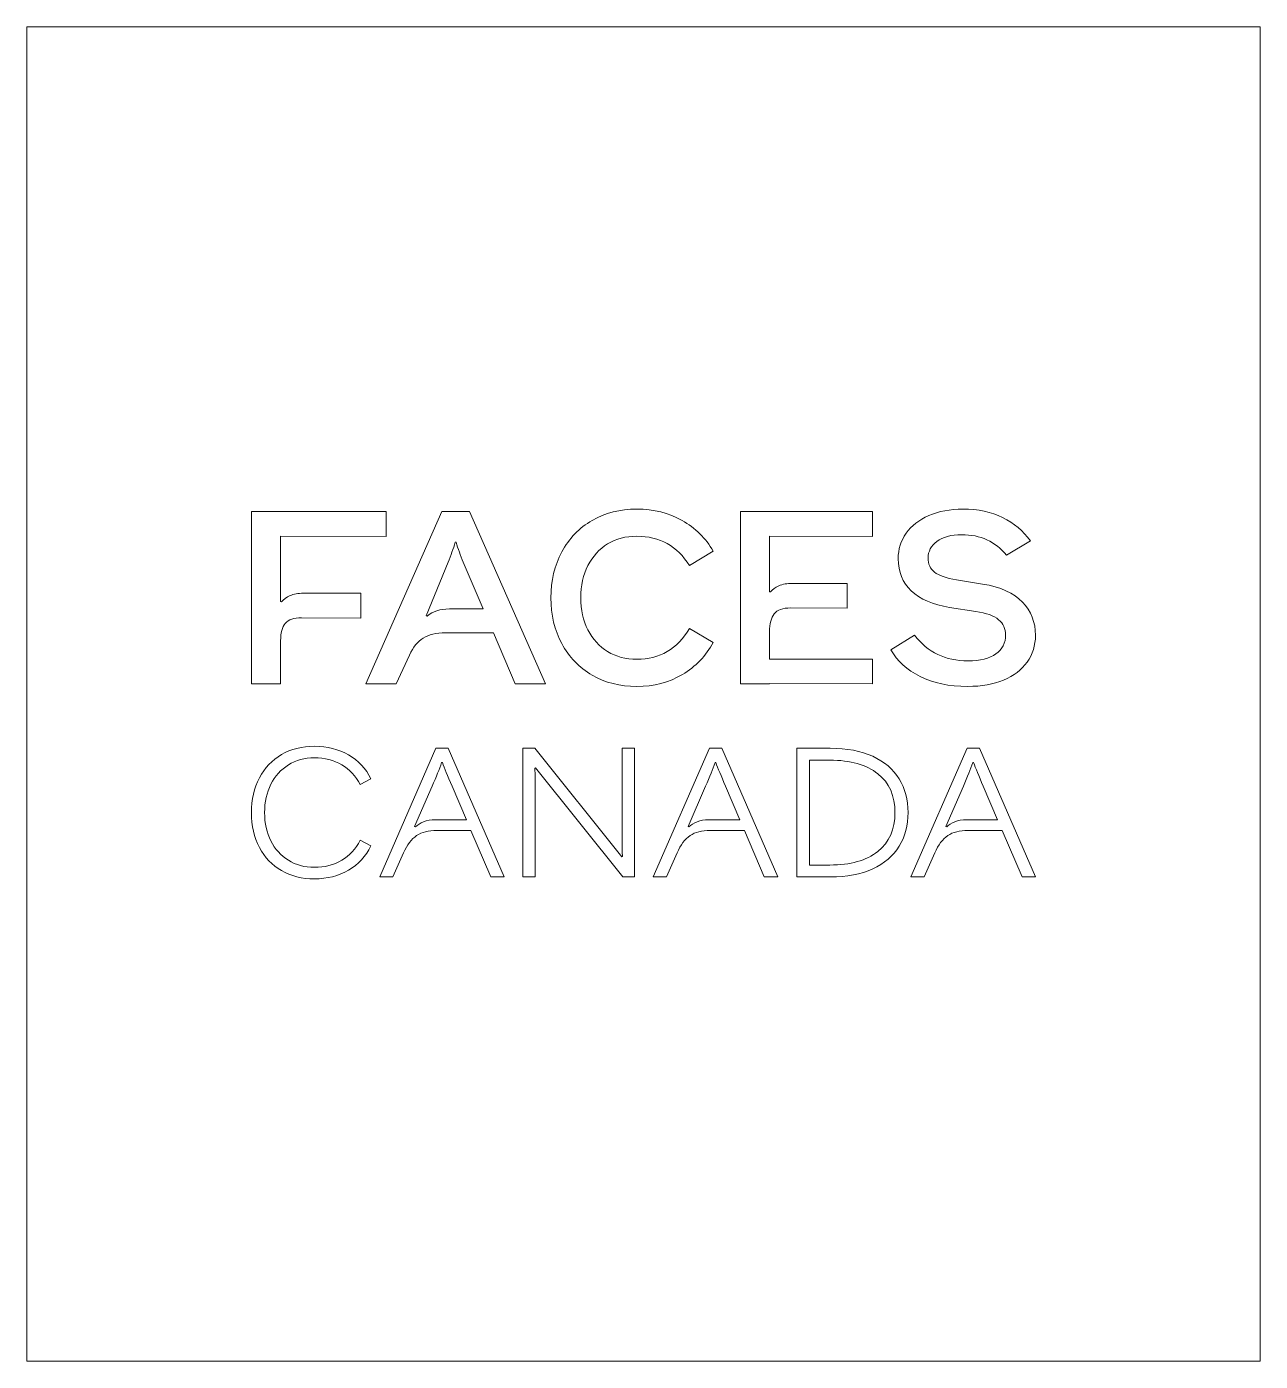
# Model space of a CAD drawing. Header units: centimetres. Extents: x -833.3 to -772.3, y 76.5 to 142.5.
import ezdxf

# ---------------------------------------------------------------- set-up
doc = ezdxf.new("R2010")
doc.units = ezdxf.units.CM
doc.header["$MEASUREMENT"] = 0
doc.layers.add('Layer 1', color=7, linetype='Continuous')

msp = doc.modelspace()

# ---------------------------------------------------------------- linework, layer by layer
at = {"layer": 'Layer 1', "color": 250, "lineweight": 20}
msp.add_open_spline([(-833.34155, 142.5105), (-833.34155, 142.5105), (-772.34157, 142.5105), (-772.34157, 142.5105), (-772.34157, 142.5105), (-772.34157, 76.51051), (-772.34157, 76.51051), (-772.34157, 76.51051), (-833.34155, 76.51051), (-833.34155, 76.51051), (-833.34155, 76.51051), (-833.34155, 142.5105), (-833.34155, 142.5105)], degree=3, knots=[0, 0, 0, 0, 0.25, 0.25, 0.25, 0.5, 0.5, 0.5, 0.75, 0.75, 0.75, 1, 1, 1, 1], dxfattribs=at)
at = {"layer": 'Layer 1', "lineweight": 9}
for points, knots in [([(-820.78459, 117.3126), (-820.78459, 117.3126), (-820.78459, 114.08102), (-820.78459, 114.08102), (-820.78459, 114.08102), (-820.73456, 114.06849), (-820.73456, 114.06849), (-820.6427, 114.19372), (-820.50489, 114.29586), (-820.32104, 114.37543), (-820.13754, 114.45465), (-819.91619, 114.49429), (-819.65725, 114.49429), (-819.65725, 114.49429), (-816.82641, 114.49429), (-816.82641, 114.49429), (-816.82641, 114.49429), (-816.82641, 113.26687), (-816.82641, 113.26687), (-816.82641, 113.26687), (-819.74492, 113.2793), (-819.74492, 113.2793), (-820.12913, 113.2793), (-820.39843, 113.18734), (-820.55277, 113.0037), (-820.70742, 112.81998), (-820.78459, 112.53194), (-820.78459, 112.13941), (-820.78459, 112.13941), (-820.78459, 110.01021), (-820.78459, 110.01021), (-820.78459, 110.01021), (-822.22505, 110.01021), (-822.22505, 110.01021), (-822.22505, 110.01021), (-822.22505, 118.5276), (-822.22505, 118.5276), (-822.22505, 118.5276), (-815.57389, 118.5276), (-815.57389, 118.5276), (-815.57389, 118.5276), (-815.57389, 117.30016), (-815.57389, 117.30016), (-815.57389, 117.30016), (-820.78459, 117.3126), (-820.78459, 117.3126)], [0, 0, 0, 0, 0.06666667, 0.06666667, 0.06666667, 0.13333333, 0.13333333, 0.13333333, 0.2, 0.2, 0.2, 0.26666667, 0.26666667, 0.26666667, 0.33333333, 0.33333333, 0.33333333, 0.4, 0.4, 0.4, 0.46666667, 0.46666667, 0.46666667, 0.53333333, 0.53333333, 0.53333333, 0.6, 0.6, 0.6, 0.66666667, 0.66666667, 0.66666667, 0.73333333, 0.73333333, 0.73333333, 0.8, 0.8, 0.8, 0.86666667, 0.86666667, 0.86666667, 0.93333333, 0.93333333, 0.93333333, 1, 1, 1, 1]), ([(-809.18584, 110.01012), (-809.18584, 110.01012), (-810.26305, 112.52787), (-810.26305, 112.52787), (-810.26305, 112.52787), (-812.63046, 112.54031), (-812.63046, 112.54031), (-813.08978, 112.54031), (-813.45716, 112.45266), (-813.73263, 112.27724), (-814.00822, 112.10185), (-814.23378, 111.82202), (-814.40905, 111.43803), (-814.40905, 111.43803), (-815.07301, 110.01012), (-815.07301, 110.01012), (-815.07301, 110.01012), (-816.57611, 110.01012), (-816.57611, 110.01012), (-816.57611, 110.01012), (-812.81841, 118.52762), (-812.81841, 118.52762), (-812.81841, 118.52762), (-811.44053, 118.52762), (-811.44053, 118.52762), (-811.44053, 118.52762), (-807.68283, 110.01012), (-807.68283, 110.01012), (-807.68283, 110.01012), (-809.18584, 110.01012), (-809.18584, 110.01012)], [0, 0, 0, 0, 0.1, 0.1, 0.1, 0.2, 0.2, 0.2, 0.3, 0.3, 0.3, 0.4, 0.4, 0.4, 0.5, 0.5, 0.5, 0.6, 0.6, 0.6, 0.7, 0.7, 0.7, 0.8, 0.8, 0.8, 0.9, 0.9, 0.9, 1, 1, 1, 1]), ([(-805.37804, 110.44227), (-806.02112, 110.81382), (-806.52213, 111.33356), (-806.88106, 112.0017), (-807.2402, 112.66971), (-807.41975, 113.42538), (-807.41975, 114.26894), (-807.41975, 115.11224), (-807.2402, 115.8679), (-806.88106, 116.53604), (-806.52213, 117.20406), (-806.02112, 117.72379), (-805.37804, 118.09547), (-804.73512, 118.46693), (-804.0002, 118.65295), (-803.17352, 118.65295), (-802.3385, 118.65295), (-801.59324, 118.46693), (-800.93763, 118.09547), (-800.28213, 117.72379), (-799.76651, 117.21649), (-799.39072, 116.57354), (-799.39072, 116.57354), (-800.56812, 115.8596), (-800.56812, 115.8596), (-801.16936, 116.82819), (-802.03794, 117.31257), (-803.17352, 117.31257), (-803.71639, 117.31257), (-804.19645, 117.18525), (-804.61384, 116.93063), (-805.03156, 116.67577), (-805.3573, 116.3188), (-805.59086, 115.8596), (-805.82482, 115.40028), (-805.94155, 114.87015), (-805.94155, 114.26894), (-805.94155, 113.66771), (-805.82482, 113.13737), (-805.59086, 112.67814), (-805.3573, 112.21881), (-805.03156, 111.86184), (-804.61396, 111.60723), (-804.19645, 111.35228), (-803.71639, 111.22505), (-803.17352, 111.22505), (-802.03806, 111.22505), (-801.16936, 111.73443), (-800.56812, 112.75326), (-800.56812, 112.75326), (-799.39072, 112.06429), (-799.39072, 112.06429), (-799.74987, 111.39624), (-800.25922, 110.86603), (-800.91894, 110.47361), (-801.57854, 110.08095), (-802.33021, 109.88491), (-803.17352, 109.88491), (-804.0002, 109.88491), (-804.73512, 110.0706), (-805.37804, 110.44227)], [0, 0, 0, 0, 0.05, 0.05, 0.05, 0.1, 0.1, 0.1, 0.15, 0.15, 0.15, 0.2, 0.2, 0.2, 0.25, 0.25, 0.25, 0.3, 0.3, 0.3, 0.35, 0.35, 0.35, 0.4, 0.4, 0.4, 0.45, 0.45, 0.45, 0.5, 0.5, 0.5, 0.55, 0.55, 0.55, 0.6, 0.6, 0.6, 0.65, 0.65, 0.65, 0.7, 0.7, 0.7, 0.75, 0.75, 0.75, 0.8, 0.8, 0.8, 0.85, 0.85, 0.85, 0.9, 0.9, 0.9, 0.95, 0.95, 0.95, 1, 1, 1, 1]), ([(-796.61013, 117.3126), (-796.61013, 117.3126), (-796.61013, 114.56952), (-796.61013, 114.56952), (-796.61013, 114.56952), (-796.56011, 114.55696), (-796.56011, 114.55696), (-796.46821, 114.68223), (-796.33042, 114.78437), (-796.14661, 114.86381), (-795.9631, 114.94304), (-795.74163, 114.9828), (-795.48269, 114.9828), (-795.48269, 114.9828), (-792.77721, 114.9828), (-792.77721, 114.9828), (-792.77721, 114.9828), (-792.77721, 113.75526), (-792.77721, 113.75526), (-792.77721, 113.75526), (-795.57043, 113.76782), (-795.57043, 113.76782), (-795.95463, 113.76782), (-796.22399, 113.66958), (-796.37832, 113.47351), (-796.53298, 113.27725), (-796.61013, 112.98284), (-796.61013, 112.59043), (-796.61013, 112.59043), (-796.61013, 111.23773), (-796.61013, 111.23773), (-796.61013, 111.23773), (-791.52462, 111.23773), (-791.52462, 111.23773), (-791.52462, 111.23773), (-791.52462, 110.01009), (-791.52462, 110.01009), (-791.52462, 110.01009), (-796.61013, 110.02262), (-796.61013, 110.02262), (-796.61013, 110.02262), (-796.61013, 110.01009), (-796.61013, 110.01009), (-796.61013, 110.01009), (-798.0506, 110.01009), (-798.0506, 110.01009), (-798.0506, 110.01009), (-798.0506, 118.5276), (-798.0506, 118.5276), (-798.0506, 118.5276), (-791.52462, 118.5276), (-791.52462, 118.5276), (-791.52462, 118.5276), (-791.52462, 117.30007), (-791.52462, 117.30007), (-791.52462, 117.30007), (-796.61013, 117.3126), (-796.61013, 117.3126)], [0, 0, 0, 0, 0.05263158, 0.05263158, 0.05263158, 0.10526316, 0.10526316, 0.10526316, 0.15789474, 0.15789474, 0.15789474, 0.21052632, 0.21052632, 0.21052632, 0.26315789, 0.26315789, 0.26315789, 0.31578947, 0.31578947, 0.31578947, 0.36842105, 0.36842105, 0.36842105, 0.42105263, 0.42105263, 0.42105263, 0.47368421, 0.47368421, 0.47368421, 0.52631579, 0.52631579, 0.52631579, 0.57894737, 0.57894737, 0.57894737, 0.63157895, 0.63157895, 0.63157895, 0.68421053, 0.68421053, 0.68421053, 0.73684211, 0.73684211, 0.73684211, 0.78947368, 0.78947368, 0.78947368, 0.84210526, 0.84210526, 0.84210526, 0.89473684, 0.89473684, 0.89473684, 0.94736842, 0.94736842, 0.94736842, 1, 1, 1, 1]), ([(-789.16357, 110.3734), (-789.81084, 110.69903), (-790.2932, 111.1416), (-790.61028, 111.70113), (-790.61028, 111.70113), (-789.433, 112.41507), (-789.433, 112.41507), (-788.78996, 111.57154), (-787.91322, 111.14993), (-786.80252, 111.14993), (-786.19308, 111.14993), (-785.72965, 111.26469), (-785.41213, 111.49437), (-785.09493, 111.72401), (-784.93616, 112.03497), (-784.93616, 112.4276), (-784.93616, 112.73638), (-785.05115, 112.98906), (-785.28058, 113.18544), (-785.51048, 113.38148), (-785.88819, 113.51735), (-786.41433, 113.59246), (-786.41433, 113.59246), (-787.70444, 113.79295), (-787.70444, 113.79295), (-788.53953, 113.92643), (-789.17211, 114.19994), (-789.60204, 114.61333), (-790.03231, 115.02673), (-790.24702, 115.55468), (-790.24702, 116.19785), (-790.24702, 116.66539), (-790.11564, 117.08504), (-789.85257, 117.45671), (-789.5895, 117.82817), (-789.21577, 118.12053), (-788.73137, 118.33345), (-788.2473, 118.54646), (-787.68367, 118.65292), (-787.04053, 118.65292), (-786.29738, 118.65292), (-785.64601, 118.51512), (-785.08647, 118.23952), (-784.52718, 117.96392), (-784.06786, 117.57984), (-783.70872, 117.08721), (-783.70872, 117.08721), (-784.88599, 116.37315), (-784.88599, 116.37315), (-785.44574, 117.04959), (-786.18477, 117.38778), (-787.10321, 117.38778), (-787.62931, 117.38778), (-788.03848, 117.27688), (-788.33063, 117.05587), (-788.62309, 116.83453), (-788.76909, 116.5611), (-788.76909, 116.23547), (-788.76909, 115.93478), (-788.66264, 115.70091), (-788.44972, 115.53403), (-788.23671, 115.36685), (-787.87562, 115.24149), (-787.36616, 115.15816), (-787.36616, 115.15816), (-786.07604, 114.94524), (-786.07604, 114.94524), (-785.19101, 114.80312), (-784.53334, 114.50679), (-784.10322, 114.05599), (-783.67328, 113.60499), (-783.45808, 113.05802), (-783.45808, 112.41507), (-783.45808, 111.91402), (-783.59589, 111.47136), (-783.87149, 111.08734), (-784.14708, 110.70313), (-784.5354, 110.40658), (-785.03644, 110.19798), (-785.53749, 109.98941), (-786.12621, 109.88488), (-786.80252, 109.88488), (-787.72939, 109.88488), (-788.51661, 110.04765), (-789.16357, 110.3734)], [0, 0, 0, 0, 0.03571429, 0.03571429, 0.03571429, 0.07142857, 0.07142857, 0.07142857, 0.10714286, 0.10714286, 0.10714286, 0.14285714, 0.14285714, 0.14285714, 0.17857143, 0.17857143, 0.17857143, 0.21428571, 0.21428571, 0.21428571, 0.25, 0.25, 0.25, 0.28571429, 0.28571429, 0.28571429, 0.32142857, 0.32142857, 0.32142857, 0.35714286, 0.35714286, 0.35714286, 0.39285714, 0.39285714, 0.39285714, 0.42857143, 0.42857143, 0.42857143, 0.46428571, 0.46428571, 0.46428571, 0.5, 0.5, 0.5, 0.53571429, 0.53571429, 0.53571429, 0.57142857, 0.57142857, 0.57142857, 0.60714286, 0.60714286, 0.60714286, 0.64285714, 0.64285714, 0.64285714, 0.67857143, 0.67857143, 0.67857143, 0.71428571, 0.71428571, 0.71428571, 0.75, 0.75, 0.75, 0.78571429, 0.78571429, 0.78571429, 0.82142857, 0.82142857, 0.82142857, 0.85714286, 0.85714286, 0.85714286, 0.89285714, 0.89285714, 0.89285714, 0.92857143, 0.92857143, 0.92857143, 0.96428571, 0.96428571, 0.96428571, 1, 1, 1, 1]), ([(-810.76409, 113.7178), (-810.76409, 113.7178), (-811.75365, 116.02252), (-811.75365, 116.02252), (-811.89577, 116.36482), (-812.01261, 116.69455), (-812.10436, 117.01197), (-812.10436, 117.01197), (-812.15449, 117.01197), (-812.15449, 117.01197), (-812.24636, 116.69455), (-812.36328, 116.36482), (-812.5052, 116.02252), (-812.5052, 116.02252), (-813.59494, 113.37951), (-813.59494, 113.37951), (-813.59494, 113.37951), (-813.54479, 113.36698), (-813.54479, 113.36698), (-813.26097, 113.60077), (-812.89352, 113.7178), (-812.44251, 113.7178), (-812.44251, 113.7178), (-810.76409, 113.7178), (-810.76409, 113.7178)], [0, 0, 0, 0, 0.125, 0.125, 0.125, 0.25, 0.25, 0.25, 0.375, 0.375, 0.375, 0.5, 0.5, 0.5, 0.625, 0.625, 0.625, 0.75, 0.75, 0.75, 0.875, 0.875, 0.875, 1, 1, 1, 1]), ([(-820.74085, 100.77545), (-821.2122, 101.04691), (-821.57742, 101.43093), (-821.83636, 101.92718), (-822.09553, 102.42344), (-822.22505, 102.99619), (-822.22505, 103.64546), (-822.22505, 104.29476), (-822.09553, 104.86751), (-821.83636, 105.36377), (-821.57742, 105.86009), (-821.2122, 106.24404), (-820.74085, 106.5155), (-820.26963, 106.78713), (-819.72799, 106.92287), (-819.11628, 106.92287), (-818.47936, 106.92287), (-817.91769, 106.78083), (-817.43062, 106.49684), (-816.94378, 106.21268), (-816.57235, 105.82098), (-816.31629, 105.32167), (-816.31629, 105.32167), (-816.85011, 105.03136), (-816.85011, 105.03136), (-817.06867, 105.45579), (-817.37304, 105.78195), (-817.76318, 106.00988), (-818.15336, 106.23774), (-818.60446, 106.35173), (-819.11628, 106.35173), (-819.597, 106.35173), (-820.02457, 106.23611), (-820.39916, 106.00521), (-820.77363, 105.77421), (-821.06396, 105.45426), (-821.26989, 105.04542), (-821.47594, 104.63642), (-821.57886, 104.16991), (-821.57886, 103.64546), (-821.57886, 103.12101), (-821.47594, 102.65435), (-821.26989, 102.24551), (-821.06396, 101.8366), (-820.77363, 101.51665), (-820.39916, 101.28574), (-820.02457, 101.05475), (-819.597, 100.93929), (-819.11628, 100.93929), (-818.60446, 100.93929), (-818.15336, 101.05475), (-817.76318, 101.28574), (-817.37304, 101.51665), (-817.06867, 101.84769), (-816.85011, 102.27833), (-816.85011, 102.27833), (-816.31629, 101.9974), (-816.31629, 101.9974), (-816.57235, 101.48548), (-816.94378, 101.08585), (-817.43062, 100.79888), (-817.91769, 100.51156), (-818.47945, 100.36808), (-819.11628, 100.36808), (-819.72799, 100.36808), (-820.26963, 100.50389), (-820.74085, 100.77545)], [0, 0, 0, 0, 0.04545455, 0.04545455, 0.04545455, 0.09090909, 0.09090909, 0.09090909, 0.13636364, 0.13636364, 0.13636364, 0.18181818, 0.18181818, 0.18181818, 0.22727273, 0.22727273, 0.22727273, 0.27272727, 0.27272727, 0.27272727, 0.31818182, 0.31818182, 0.31818182, 0.36363636, 0.36363636, 0.36363636, 0.40909091, 0.40909091, 0.40909091, 0.45454545, 0.45454545, 0.45454545, 0.5, 0.5, 0.5, 0.54545455, 0.54545455, 0.54545455, 0.59090909, 0.59090909, 0.59090909, 0.63636364, 0.63636364, 0.63636364, 0.68181818, 0.68181818, 0.68181818, 0.72727273, 0.72727273, 0.72727273, 0.77272727, 0.77272727, 0.77272727, 0.81818182, 0.81818182, 0.81818182, 0.86363636, 0.86363636, 0.86363636, 0.90909091, 0.90909091, 0.90909091, 0.95454545, 0.95454545, 0.95454545, 1, 1, 1, 1]), ([(-810.38889, 100.46173), (-810.38889, 100.46173), (-811.372, 102.75583), (-811.372, 102.75583), (-811.372, 102.75583), (-813.06702, 102.76529), (-813.06702, 102.76529), (-813.47277, 102.76529), (-813.80363, 102.6794), (-814.05952, 102.5077), (-814.31556, 102.33602), (-814.5309, 102.0504), (-814.70574, 101.65095), (-814.70574, 101.65095), (-815.23008, 100.46173), (-815.23008, 100.46173), (-815.23008, 100.46173), (-815.88551, 100.46173), (-815.88551, 100.46173), (-815.88551, 100.46173), (-813.10434, 106.82925), (-813.10434, 106.82925), (-813.10434, 106.82925), (-812.49571, 106.82925), (-812.49571, 106.82925), (-812.49571, 106.82925), (-809.72402, 100.46173), (-809.72402, 100.46173), (-809.72402, 100.46173), (-810.38889, 100.46173), (-810.38889, 100.46173)], [0, 0, 0, 0, 0.1, 0.1, 0.1, 0.2, 0.2, 0.2, 0.3, 0.3, 0.3, 0.4, 0.4, 0.4, 0.5, 0.5, 0.5, 0.6, 0.6, 0.6, 0.7, 0.7, 0.7, 0.8, 0.8, 0.8, 0.9, 0.9, 0.9, 1, 1, 1, 1]), ([(-808.19767, 100.46173), (-808.19767, 100.46173), (-808.8063, 100.46173), (-808.8063, 100.46173), (-808.8063, 100.46173), (-808.8063, 106.82925), (-808.8063, 106.82925), (-808.8063, 106.82925), (-808.21635, 106.82925), (-808.21635, 106.82925), (-808.21635, 106.82925), (-803.91823, 101.46368), (-803.91823, 101.46368), (-803.91823, 101.46368), (-803.88093, 101.47304), (-803.88093, 101.47304), (-803.89352, 101.62897), (-803.89957, 101.91928), (-803.89957, 102.34385), (-803.89957, 102.34385), (-803.89957, 106.82925), (-803.89957, 106.82925), (-803.89957, 106.82925), (-803.28156, 106.82925), (-803.28156, 106.82925), (-803.28156, 106.82925), (-803.28156, 100.46173), (-803.28156, 100.46173), (-803.28156, 100.46173), (-803.87146, 100.46173), (-803.87146, 100.46173), (-803.87146, 100.46173), (-808.179, 105.8554), (-808.179, 105.8554), (-808.179, 105.8554), (-808.21635, 105.84603), (-808.21635, 105.84603), (-808.20389, 105.68986), (-808.19767, 105.39963), (-808.19767, 104.97522), (-808.19767, 104.97522), (-808.19767, 100.46173), (-808.19767, 100.46173)], [0, 0, 0, 0, 0.07142857, 0.07142857, 0.07142857, 0.14285714, 0.14285714, 0.14285714, 0.21428571, 0.21428571, 0.21428571, 0.28571429, 0.28571429, 0.28571429, 0.35714286, 0.35714286, 0.35714286, 0.42857143, 0.42857143, 0.42857143, 0.5, 0.5, 0.5, 0.57142857, 0.57142857, 0.57142857, 0.64285714, 0.64285714, 0.64285714, 0.71428571, 0.71428571, 0.71428571, 0.78571429, 0.78571429, 0.78571429, 0.85714286, 0.85714286, 0.85714286, 0.92857143, 0.92857143, 0.92857143, 1, 1, 1, 1]), ([(-796.86734, 100.46173), (-796.86734, 100.46173), (-797.85045, 102.75583), (-797.85045, 102.75583), (-797.85045, 102.75583), (-799.54531, 102.76529), (-799.54531, 102.76529), (-799.95125, 102.76529), (-800.282, 102.6794), (-800.53789, 102.5077), (-800.79393, 102.33593), (-801.00934, 102.05033), (-801.1841, 101.65095), (-801.1841, 101.65095), (-801.70846, 100.46173), (-801.70846, 100.46173), (-801.70846, 100.46173), (-802.36396, 100.46173), (-802.36396, 100.46173), (-802.36396, 100.46173), (-799.58281, 106.82925), (-799.58281, 106.82925), (-799.58281, 106.82925), (-798.97416, 106.82925), (-798.97416, 106.82925), (-798.97416, 106.82925), (-796.20239, 100.46173), (-796.20239, 100.46173), (-796.20239, 100.46173), (-796.86734, 100.46173), (-796.86734, 100.46173)], [0, 0, 0, 0, 0.1, 0.1, 0.1, 0.2, 0.2, 0.2, 0.3, 0.3, 0.3, 0.4, 0.4, 0.4, 0.5, 0.5, 0.5, 0.6, 0.6, 0.6, 0.7, 0.7, 0.7, 0.8, 0.8, 0.8, 0.9, 0.9, 0.9, 1, 1, 1, 1]), ([(-791.50638, 106.43124), (-790.92894, 106.16582), (-790.49354, 105.79287), (-790.20015, 105.31231), (-789.9067, 104.83148), (-789.76005, 104.27593), (-789.76005, 103.64549), (-789.76005, 103.01486), (-789.9067, 102.45931), (-790.20015, 101.97867), (-790.49362, 101.49792), (-790.92894, 101.1249), (-791.50638, 100.85964), (-792.08391, 100.59431), (-792.78452, 100.46173), (-793.60855, 100.46173), (-793.60855, 100.46173), (-795.25669, 100.46173), (-795.25669, 100.46173), (-795.25669, 100.46173), (-795.25669, 106.82925), (-795.25669, 106.82925), (-795.25669, 106.82925), (-793.60855, 106.82925), (-793.60855, 106.82925), (-792.78452, 106.82925), (-792.08391, 106.6965), (-791.50638, 106.43124)], [0, 0, 0, 0, 0.11111111, 0.11111111, 0.11111111, 0.22222222, 0.22222222, 0.22222222, 0.33333333, 0.33333333, 0.33333333, 0.44444444, 0.44444444, 0.44444444, 0.55555556, 0.55555556, 0.55555556, 0.66666667, 0.66666667, 0.66666667, 0.77777778, 0.77777778, 0.77777778, 0.88888889, 0.88888889, 0.88888889, 1, 1, 1, 1]), ([(-784.12295, 100.46168), (-784.12295, 100.46168), (-785.10617, 102.75587), (-785.10617, 102.75587), (-785.10617, 102.75587), (-786.80111, 102.76524), (-786.80111, 102.76524), (-787.20686, 102.76524), (-787.53771, 102.67936), (-787.79367, 102.50768), (-788.04972, 102.33597), (-788.26507, 102.05035), (-788.43991, 101.65091), (-788.43991, 101.65091), (-788.96425, 100.46168), (-788.96425, 100.46168), (-788.96425, 100.46168), (-789.61958, 100.46168), (-789.61958, 100.46168), (-789.61958, 100.46168), (-786.83844, 106.8292), (-786.83844, 106.8292), (-786.83844, 106.8292), (-786.22987, 106.8292), (-786.22987, 106.8292), (-786.22987, 106.8292), (-783.45807, 100.46168), (-783.45807, 100.46168), (-783.45807, 100.46168), (-784.12295, 100.46168), (-784.12295, 100.46168)], [0, 0, 0, 0, 0.1, 0.1, 0.1, 0.2, 0.2, 0.2, 0.3, 0.3, 0.3, 0.4, 0.4, 0.4, 0.5, 0.5, 0.5, 0.6, 0.6, 0.6, 0.7, 0.7, 0.7, 0.8, 0.8, 0.8, 0.9, 0.9, 0.9, 1, 1, 1, 1]), ([(-811.59678, 103.28965), (-811.59678, 103.28965), (-812.30842, 104.9564), (-812.30842, 104.9564), (-812.52715, 105.46202), (-812.68615, 105.84903), (-812.78601, 106.11759), (-812.78601, 106.11759), (-812.8235, 106.11759), (-812.8235, 106.11759), (-812.93579, 105.79917), (-813.09199, 105.412), (-813.2917, 104.9564), (-813.2917, 104.9564), (-814.16251, 102.95256), (-814.16251, 102.95256), (-814.16251, 102.95256), (-814.11574, 102.93383), (-814.11574, 102.93383), (-814.0159, 103.03991), (-813.88159, 103.12571), (-813.71298, 103.19132), (-813.54443, 103.25685), (-813.35116, 103.28965), (-813.13246, 103.28965), (-813.13246, 103.28965), (-811.59678, 103.28965), (-811.59678, 103.28965)], [0, 0, 0, 0, 0.11111111, 0.11111111, 0.11111111, 0.22222222, 0.22222222, 0.22222222, 0.33333333, 0.33333333, 0.33333333, 0.44444444, 0.44444444, 0.44444444, 0.55555556, 0.55555556, 0.55555556, 0.66666667, 0.66666667, 0.66666667, 0.77777778, 0.77777778, 0.77777778, 0.88888889, 0.88888889, 0.88888889, 1, 1, 1, 1]), ([(-798.07516, 103.28965), (-798.07516, 103.28965), (-798.7869, 104.9564), (-798.7869, 104.9564), (-799.00542, 105.46202), (-799.1647, 105.84903), (-799.26448, 106.11752), (-799.26448, 106.11752), (-799.30187, 106.11752), (-799.30187, 106.11752), (-799.41426, 105.79917), (-799.57044, 105.412), (-799.77007, 104.9564), (-799.77007, 104.9564), (-800.64098, 102.95249), (-800.64098, 102.95249), (-800.64098, 102.95249), (-800.59412, 102.93374), (-800.59412, 102.93374), (-800.49427, 103.03982), (-800.35999, 103.12571), (-800.19146, 103.19132), (-800.02291, 103.25685), (-799.82946, 103.28965), (-799.61093, 103.28965), (-799.61093, 103.28965), (-798.07516, 103.28965), (-798.07516, 103.28965)], [0, 0, 0, 0, 0.11111111, 0.11111111, 0.11111111, 0.22222222, 0.22222222, 0.22222222, 0.33333333, 0.33333333, 0.33333333, 0.44444444, 0.44444444, 0.44444444, 0.55555556, 0.55555556, 0.55555556, 0.66666667, 0.66666667, 0.66666667, 0.77777778, 0.77777778, 0.77777778, 0.88888889, 0.88888889, 0.88888889, 1, 1, 1, 1]), ([(-791.25357, 101.72584), (-790.68858, 102.17524), (-790.40618, 102.81515), (-790.40618, 103.64549), (-790.40618, 104.47567), (-790.68858, 105.11564), (-791.25357, 105.56504), (-791.81859, 106.01457), (-792.60982, 106.23927), (-793.62727, 106.23927), (-793.62727, 106.23927), (-794.6386, 106.23927), (-794.6386, 106.23927), (-794.6386, 106.23927), (-794.6386, 101.05161), (-794.6386, 101.05161), (-794.6386, 101.05161), (-793.62727, 101.05161), (-793.62727, 101.05161), (-792.60982, 101.05161), (-791.81859, 101.27638), (-791.25357, 101.72584)], [0, 0, 0, 0, 0.14285714, 0.14285714, 0.14285714, 0.28571429, 0.28571429, 0.28571429, 0.42857143, 0.42857143, 0.42857143, 0.57142857, 0.57142857, 0.57142857, 0.71428571, 0.71428571, 0.71428571, 0.85714286, 0.85714286, 0.85714286, 1, 1, 1, 1]), ([(-785.33093, 103.28962), (-785.33093, 103.28962), (-786.04251, 104.95635), (-786.04251, 104.95635), (-786.26121, 105.46204), (-786.42025, 105.84906), (-786.52009, 106.11754), (-786.52009, 106.11754), (-786.55767, 106.11754), (-786.55767, 106.11754), (-786.66996, 105.79913), (-786.82606, 105.41205), (-787.02587, 104.95635), (-787.02587, 104.95635), (-787.89669, 102.95254), (-787.89669, 102.95254), (-787.89669, 102.95254), (-787.84991, 102.93378), (-787.84991, 102.93378), (-787.75004, 103.03987), (-787.61575, 103.12575), (-787.44707, 103.19137), (-787.27853, 103.2568), (-787.08525, 103.28962), (-786.86654, 103.28962), (-786.86654, 103.28962), (-785.33093, 103.28962), (-785.33093, 103.28962)], [0, 0, 0, 0, 0.11111111, 0.11111111, 0.11111111, 0.22222222, 0.22222222, 0.22222222, 0.33333333, 0.33333333, 0.33333333, 0.44444444, 0.44444444, 0.44444444, 0.55555556, 0.55555556, 0.55555556, 0.66666667, 0.66666667, 0.66666667, 0.77777778, 0.77777778, 0.77777778, 0.88888889, 0.88888889, 0.88888889, 1, 1, 1, 1])]:
    msp.add_open_spline(points, degree=3, knots=knots, dxfattribs=at)

doc.saveas('drawing.dxf')
